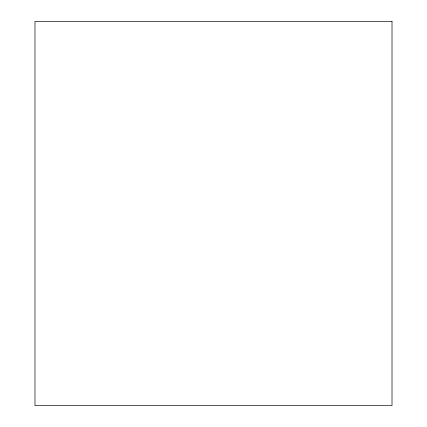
<?xml version="1.0" encoding="UTF-8"?>
<svg xmlns="http://www.w3.org/2000/svg" width="427" height="427" viewBox="0 0 427 427"><rect width="100%" height="100%" fill="white"/><g stroke="black" fill="none" stroke-linecap="round" stroke-linejoin="round"><path stroke-width="0.64" d="M392.013 21.35L34.987 21.35L34.987 405.65L392.013 405.65L392.013 21.35"/></g></svg>
